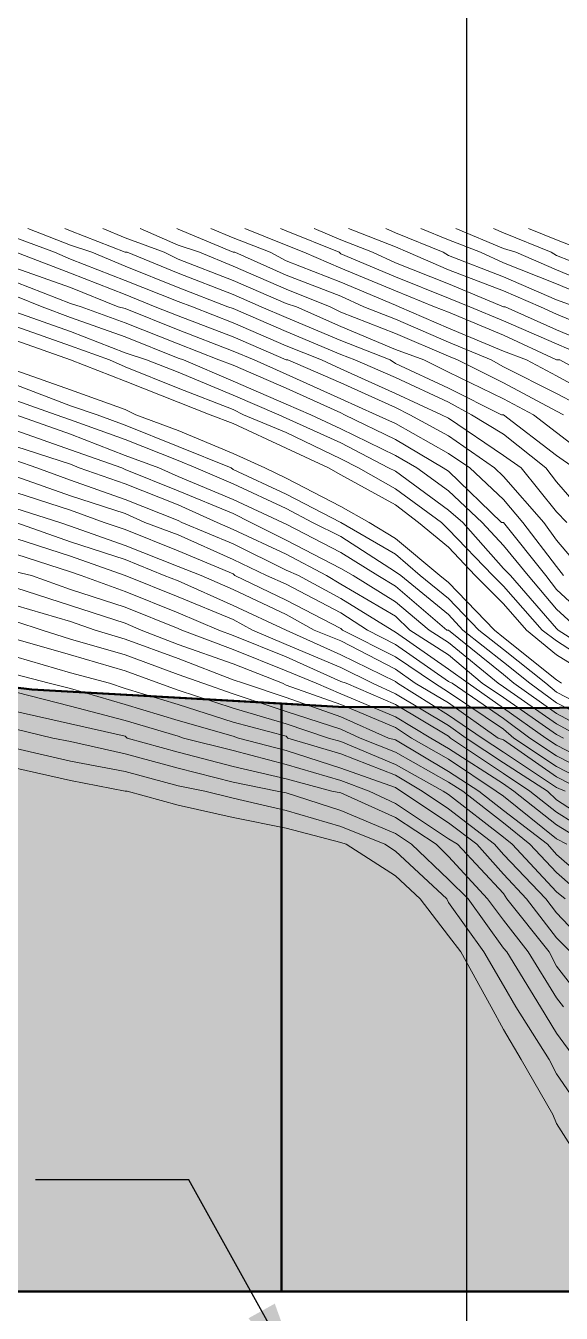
# Model space of a CAD drawing. Header units: metres. Extents: x 199095 to 216734, y 1644234 to 1657008.
# Drawn here: x 202018 to 202603, y 1654515 to 1655922 of the extents above; entities that cross this region are included whole.
import ezdxf

# ---------------------------------------------------------------- set-up
doc = ezdxf.new("R2010")
doc.units = ezdxf.units.M
for name, color, linetype in [('250 Ac', 10, 'Continuous'), ('BOUNDARY', 50, 'Continuous'), ('GRID', 7, 'Continuous')]:
    doc.layers.add(name, color=color, linetype=linetype)
doc.layers.add('CONTOURS', color=8, linetype='Continuous', lineweight=9)
doc.layers.add('Plot hatching', color=7, linetype='Continuous', true_color=0xffffdb)
doc.styles.get("Standard").update_dxf_attribs({"font": 'ARIALN.TTF'})
doc.dimstyles.get("Standard").update_dxf_attribs({"dimtxt": 0.18, "dimasz": 0.18, "dimexe": 0.18, "dimexo": 0.0625, "dimgap": 0.09, "dimtad": 0, "dimtih": 1, "dimtoh": 1, "dimdec": 4, "dimzin": 0, "dimdsep": 46, "dimtxsty": 'Standard', "dimcen": 0.09, "dimadec": 0, "dimazin": 0, "dimtfac": 1, "dimtdec": 4, "dimtofl": 0, "dimtmove": 0, "dimatfit": 3, "dimfxl": 1, "dimtolj": 1, "dimtzin": 0, "dimarcsym": 0})

msp = doc.modelspace()

# ---------------------------------------------------------------- hatches: boundary and pattern name
at = {"layer": 'Plot hatching', "linetype": 'ByBlock', "lineweight": 9}
h = msp.add_hatch(color=256, dxfattribs=at)
h.dxf.hatch_style = 1
h.paths.add_polyline_path([(203485, 1655323.2), (203565.3, 1655481.8), (203504.7, 1655509.7), (202995.1, 1655770.8), (202799.8, 1655182.4), (202727.2, 1655179.3), (202585.9, 1655176), (202360, 1655177.4), (202297.6, 1655180.9), (202297.6, 1654538.4), (202971.4, 1654538.4), (203116.7, 1654538.4), (203130.6, 1654562.7), (203156.3, 1654609.4), (203184.1, 1654660.4), (203169, 1654661.3), (203161, 1654661.7), (203152.7, 1654663.2), (203150.9, 1654669.1), (203148.1, 1654678.4), (203148, 1654690.4), (203151.8, 1654696.3), (203161.3, 1654700.3), (203176.8, 1654695.6), (203185, 1654690), (203193.9, 1654683.9), (203195.5, 1654683.3), (203200, 1654692.4), (203213.6, 1654718.3), (203230.8, 1654759.5)])
at = {"layer": 'Plot hatching', "linetype": 'ByBlock'}
h = msp.add_hatch(color=256, dxfattribs=at)
h.dxf.hatch_style = 1
h.paths.add_polyline_path([(202297.6, 1655180.9), (202024.8, 1655196.1), (201379, 1655275.2), (201303.9, 1655285.3), (201016.7, 1655294), (200863.1, 1655255.6), (200863.1, 1654538.4), (201497.3, 1654538.4), (202297.6, 1654538.4)])

# ---------------------------------------------------------------- linework, layer by layer
at = {"layer": '250 Ac', "linetype": 'ByBlock', "lineweight": 50, "flags": 128}
msp.add_lwpolyline([(202297.6, 1655180.9), (202024.8, 1655196.1), (201379, 1655275.2), (201303.9, 1655285.3), (201016.7, 1655294), (200863.1, 1655255.6), (200863.1, 1654538.4), (201497.3, 1654538.4), (202297.6, 1654538.4)], close=True, dxfattribs=at)
for points in [[(202727.2, 1655179.3), (202585.9, 1655176), (202360, 1655177.4), (202297.6, 1655180.9), (202297.6, 1654538.4), (202971.4, 1654538.4)], [(202971.4, 1654538.4), (202297.6, 1654538.4), (201497.3, 1654538.4)]]:
    msp.add_lwpolyline(points, dxfattribs=at)
at = {"layer": 'BOUNDARY', "linetype": 'ByBlock', "lineweight": 50, "flags": 128}
msp.add_lwpolyline([(203776.6, 1655684.3), (203717.7, 1655701.4), (203634.2, 1655725.3), (203511.3, 1655760.9), (203433.9, 1655781.3), (203339, 1655810), (203266.3, 1655832), (203199.5, 1655850.1), (203113.6, 1655873.8), (203036.9, 1655896.7), (202799.8, 1655182.4), (202727.2, 1655179.3), (202585.9, 1655176), (202360, 1655177.4), (202024.8, 1655196.1), (201379, 1655275.2), (201303.9, 1655285.3), (201016.7, 1655294)], dxfattribs=at)
at = {"layer": 'CONTOURS', "flags": 128}
for points in [[(202020.4, 1655700), (202067, 1655682), (202090.2, 1655674.2), (202126.9, 1655658.8), (202184.8, 1655635.6), (202238.9, 1655614.4), (202244.7, 1655612.5), (202302.6, 1655587.4), (202362.5, 1655562.2), (202378, 1655556.5), (202422.4, 1655537.1), (202480.3, 1655510.1), (202505.4, 1655496.6), (202540.2, 1655475.4), (202586.6, 1655438.6), (202598.2, 1655423.2), (202636.8, 1655378.8)], [(202060.7, 1655700), (202067, 1655697.4), (202126.9, 1655674.2), (202128.8, 1655674.2), (202184.8, 1655651.1), (202244.7, 1655627.9), (202275.6, 1655614.4), (202302.6, 1655602.8), (202362.5, 1655577.8), (202416.6, 1655556.5), (202422.4, 1655552.6), (202480.3, 1655525.5), (202538.3, 1655496.6), (202540.2, 1655496.6), (202598.2, 1655452.1), (202617.5, 1655438.6)], [(202102.4, 1655700), (202126.9, 1655689.8), (202169.4, 1655674.2), (202184.8, 1655666.5), (202244.7, 1655643.4), (202302.6, 1655618.2), (202314.2, 1655614.4), (202362.5, 1655593.1), (202422.4, 1655568), (202453.3, 1655556.5), (202480.3, 1655543), (202540.2, 1655514), (202573, 1655496.6), (202598.2, 1655477.2), (202648.4, 1655438.6)], [(202143.3, 1655700), (202184.8, 1655682), (202208, 1655674.2), (202244.7, 1655658.8), (202302.6, 1655633.8), (202350.9, 1655614.4), (202362.5, 1655608.6), (202422.4, 1655585.4), (202480.3, 1655560.4), (202490, 1655556.5), (202540.2, 1655531.4), (202598.2, 1655500.5), (202605.9, 1655496.6)], [(202183.2, 1655700), (202184.8, 1655699.4), (202244.7, 1655674.2), (202246.6, 1655674.2), (202302.6, 1655649.1), (202362.5, 1655626), (202387.6, 1655614.4), (202422.4, 1655600.9), (202480.3, 1655575.8), (202526.7, 1655556.5), (202540.2, 1655548.8), (202598.2, 1655519.8), (202642.6, 1655496.6)], [(202220.3, 1655700), (202244.7, 1655689.8), (202285.2, 1655674.2), (202302.6, 1655664.6), (202362.5, 1655641.4), (202422.4, 1655616.4), (202426.2, 1655614.4), (202480.3, 1655591.2), (202540.2, 1655566.1), (202565.3, 1655556.5), (202598.2, 1655539.1), (202658, 1655506.2)], [(202257.5, 1655700), (202302.6, 1655682), (202321.9, 1655674.2), (202362.5, 1655656.9), (202422.4, 1655631.8), (202464.9, 1655614.4), (202480.3, 1655608.6), (202540.2, 1655583.5), (202598.2, 1655556.5), (202602, 1655556.5), (202658, 1655525.5)], [(202296.6, 1655700), (202302.6, 1655697.4), (202360.6, 1655674.2), (202362.5, 1655672.4), (202422.4, 1655647.2), (202480.3, 1655624), (202503.5, 1655614.4), (202540.2, 1655599), (202598.2, 1655573.9), (202638.7, 1655556.5)], [(202333.3, 1655700), (202362.5, 1655687.8), (202397.3, 1655674.2), (202422.4, 1655662.6), (202480.3, 1655639.5), (202540.2, 1655614.4), (202542.1, 1655614.4), (202598.2, 1655589.2), (202658, 1655564.1)], [(202370.9, 1655700), (202422.4, 1655680), (202435.9, 1655674.2), (202480.3, 1655655), (202540.2, 1655631.8), (202580.8, 1655614.4), (202598.2, 1655606.6), (202658, 1655581.6)], [(202411.7, 1655700), (202422.4, 1655695.5), (202474.5, 1655674.2), (202480.3, 1655670.4), (202540.2, 1655647.2), (202598.2, 1655622.1), (202619.4, 1655614.4)], [(202449.8, 1655700), (202480.3, 1655687.8), (202515.1, 1655674.2), (202540.2, 1655662.6), (202598.2, 1655639.5), (202658, 1655614.4)], [(202488.1, 1655700), (202540.2, 1655678.1), (202553.7, 1655674.2), (202598.2, 1655655), (202658, 1655629.9)], [(202529.5, 1655700), (202540.2, 1655695.5), (202592.4, 1655674.2), (202598.2, 1655670.4), (202658, 1655647.2)], [(202567.6, 1655700), (202598.2, 1655687.8), (202632.9, 1655674.2)], [(202007.1, 1655689.8), (202049.6, 1655674.2), (202067, 1655666.5), (202126.9, 1655643.4), (202184.8, 1655620.2), (202200.3, 1655614.4), (202244.7, 1655597), (202302.6, 1655571.9), (202341.3, 1655556.5), (202362.5, 1655546.8), (202422.4, 1655519.8), (202472.6, 1655496.6), (202480.3, 1655492.8), (202540.2, 1655452.1), (202559.5, 1655438.6), (202598.2, 1655390.4), (202609.7, 1655378.8)], [(202007.1, 1655674.2), (202067, 1655651.1), (202126.9, 1655627.9), (202159.7, 1655614.4), (202184.8, 1655604.8), (202244.7, 1655581.6), (202302.6, 1655556.5), (202304.6, 1655556.5), (202362.5, 1655531.4), (202422.4, 1655504.4), (202437.8, 1655496.6), (202480.3, 1655473.4), (202530.5, 1655438.6), (202540.2, 1655429), (202584.6, 1655378.8), (202598.2, 1655359.5), (202631, 1655320.9)], [(202007.1, 1655656.9), (202067, 1655635.6), (202119.1, 1655614.4), (202126.9, 1655612.5), (202184.8, 1655589.2), (202244.7, 1655566.1), (202267.9, 1655556.5), (202302.6, 1655541), (202362.5, 1655514), (202401.1, 1655496.6), (202422.4, 1655486.9), (202480.3, 1655454.1), (202503.5, 1655438.6), (202540.2, 1655403.9), (202561.5, 1655378.8), (202598.2, 1655330.5), (202605.9, 1655320.9)], [(202007.1, 1655641.4), (202067, 1655618.2), (202078.6, 1655614.4), (202126.9, 1655597), (202184.8, 1655573.9), (202229.2, 1655556.5), (202244.7, 1655550.6), (202302.6, 1655525.5), (202362.5, 1655498.5), (202366.4, 1655496.6), (202422.4, 1655469.5), (202474.5, 1655438.6), (202480.3, 1655434.8), (202538.3, 1655378.8), (202540.2, 1655378.8), (202586.6, 1655320.9), (202598.2, 1655305.4), (202646.4, 1655261)], [(202007.1, 1655626), (202036.1, 1655614.4), (202067, 1655602.8), (202126.9, 1655581.6), (202184.8, 1655558.4), (202190.6, 1655556.5), (202244.7, 1655533.2), (202302.6, 1655508.1), (202329.7, 1655496.6), (202362.5, 1655481.1), (202422.4, 1655452.1), (202445.6, 1655438.6), (202480.3, 1655413.5), (202517, 1655378.8), (202540.2, 1655353.6), (202567.2, 1655320.9), (202598.2, 1655284.1), (202623.3, 1655261)], [(202007.1, 1655608.6), (202067, 1655587.4), (202126.9, 1655564.1), (202150, 1655556.5), (202184.8, 1655543), (202244.7, 1655517.9), (202294.9, 1655496.6), (202302.6, 1655492.8), (202362.5, 1655465.8), (202414.7, 1655438.6), (202422.4, 1655434.8), (202480.3, 1655392.2), (202495.8, 1655378.8), (202540.2, 1655328.6), (202547.9, 1655320.9), (202598.2, 1655262.9), (202600.1, 1655261), (202658, 1655224.2)], [(202007.1, 1655593.1), (202067, 1655571.9), (202109.5, 1655556.5), (202126.9, 1655548.8), (202184.8, 1655525.5), (202244.7, 1655502.4), (202256.3, 1655496.6), (202302.6, 1655477.2), (202362.5, 1655448.2), (202381.8, 1655438.6), (202422.4, 1655415.5), (202472.6, 1655378.8), (202480.3, 1655371.1), (202528.6, 1655320.9), (202540.2, 1655309.2), (202582.7, 1655261), (202598.2, 1655249.4), (202658, 1655210.8)], [(202007.1, 1655577.8), (202067, 1655556.5), (202067, 1655556.5), (202126.9, 1655533.2), (202184.8, 1655510.1), (202219.6, 1655496.6), (202244.7, 1655486.9), (202302.6, 1655459.9), (202349, 1655438.6), (202362.5, 1655430.9), (202422.4, 1655398.1), (202447.5, 1655378.8), (202480.3, 1655351.8), (202509.3, 1655320.9), (202540.2, 1655290), (202565.3, 1655261), (202598.2, 1655234), (202648.4, 1655203)], [(202007.1, 1655544.9), (202067, 1655523.6), (202126.9, 1655502.4), (202138.5, 1655496.6), (202184.8, 1655479.2), (202244.7, 1655454.1), (202279.5, 1655438.6), (202302.6, 1655427.1), (202362.5, 1655396.1), (202393.4, 1655378.8), (202422.4, 1655361.4), (202470.7, 1655320.9), (202480.3, 1655313.1), (202530.5, 1655261), (202540.2, 1655253.2), (202598.2, 1655206.9), (202603.9, 1655203)], [(202007.1, 1655529.4), (202067, 1655506.2), (202096, 1655496.6), (202126.9, 1655485), (202184.8, 1655461.9), (202242.8, 1655438.6), (202244.7, 1655436.8), (202302.6, 1655409.6), (202362.5, 1655378.8), (202362.5, 1655378.8), (202422.4, 1655344), (202449.4, 1655320.9), (202480.3, 1655295.8), (202513.2, 1655261), (202540.2, 1655239.8), (202586.6, 1655203), (202598.2, 1655193.4), (202658, 1655162.5)], [(202007.1, 1655512), (202051.5, 1655496.6), (202067, 1655490.8), (202126.9, 1655469.5), (202184.8, 1655446.4), (202204.1, 1655438.6), (202244.7, 1655421.2), (202302.6, 1655394.2), (202331.6, 1655378.8), (202362.5, 1655363.4), (202422.4, 1655324.8), (202428.2, 1655320.9), (202480.3, 1655278.4), (202495.8, 1655261), (202540.2, 1655226.2), (202569.2, 1655203), (202598.2, 1655181.8), (202658, 1655150.9)], [(202007.1, 1655496.6), (202067, 1655475.4), (202126.9, 1655452.1), (202163.6, 1655438.6), (202184.8, 1655429), (202244.7, 1655403.9), (202298.8, 1655378.8), (202302.6, 1655376.9), (202362.5, 1655346), (202403.1, 1655320.9), (202422.4, 1655309.2), (202478.4, 1655261), (202480.3, 1655261), (202540.2, 1655212.8), (202551.8, 1655203), (202598.2, 1655170.2), (202648.4, 1655143.1)], [(202007.1, 1655479.2), (202067, 1655458), (202123, 1655438.6), (202126.9, 1655436.8), (202184.8, 1655413.5), (202244.7, 1655388.5), (202264, 1655378.8), (202302.6, 1655359.5), (202362.5, 1655328.6), (202376, 1655320.9), (202422.4, 1655291.9), (202459.1, 1655261), (202480.3, 1655247.5), (202534.4, 1655203), (202540.2, 1655199.1), (202598.2, 1655158.6), (202627.1, 1655143.1)], [(202007.1, 1655461.9), (202067, 1655442.5), (202076.6, 1655438.6), (202126.9, 1655421.2), (202184.8, 1655398.1), (202227.3, 1655378.8), (202244.7, 1655371.1), (202302.6, 1655344), (202347, 1655320.9), (202362.5, 1655311.2), (202422.4, 1655276.4), (202437.8, 1655261), (202480.3, 1655234), (202517, 1655203), (202540.2, 1655187.6), (202598.2, 1655147), (202605.9, 1655143.1)], [(202007.1, 1655446.4), (202030.3, 1655438.6), (202067, 1655425.1), (202126.9, 1655403.9), (202184.8, 1655380.8), (202188.7, 1655378.8), (202244.7, 1655355.6), (202302.6, 1655326.6), (202316.2, 1655320.9), (202362.5, 1655295.8), (202418.5, 1655261), (202422.4, 1655259), (202480.3, 1655218.5), (202501.6, 1655203), (202540.2, 1655176), (202586.6, 1655143.1), (202598.2, 1655135.5), (202658, 1655104.5)], [(202007.1, 1655429), (202067, 1655407.8), (202126.9, 1655388.5), (202148.1, 1655378.8), (202184.8, 1655365.2), (202244.7, 1655338.2), (202281.4, 1655320.9), (202302.6, 1655311.2), (202362.5, 1655280.2), (202391.5, 1655261), (202422.4, 1655245.5), (202480.3, 1655205), (202484.2, 1655203), (202540.2, 1655164.4), (202569.2, 1655143.1), (202598.2, 1655123.9), (202658, 1655093)], [(202007.1, 1655411.6), (202067, 1655392.2), (202103.7, 1655378.8), (202126.9, 1655371.1), (202184.8, 1655347.9), (202244.7, 1655322.8), (202246.6, 1655320.9), (202302.6, 1655293.9), (202362.5, 1655262.9), (202364.4, 1655261), (202422.4, 1655232), (202464.9, 1655203), (202480.3, 1655193.4), (202540.2, 1655152.9), (202551.8, 1655143.1), (202598.2, 1655112.2), (202650.3, 1655085.2)], [(202007.1, 1655394.2), (202055.4, 1655378.8), (202067, 1655374.9), (202126.9, 1655353.6), (202184.8, 1655330.5), (202209.9, 1655320.9), (202244.7, 1655305.4), (202302.6, 1655278.4), (202333.5, 1655261), (202362.5, 1655249.4), (202422.4, 1655218.5), (202443.6, 1655203), (202480.3, 1655181.8), (202534.4, 1655143.1), (202540.2, 1655141.2), (202598.2, 1655100.8), (202629, 1655085.2)], [(202007.1, 1655378.8), (202067, 1655357.5), (202126.9, 1655338.2), (202169.4, 1655320.9), (202184.8, 1655315), (202244.7, 1655288), (202302.6, 1655261), (202302.6, 1655261), (202362.5, 1655234), (202422.4, 1655205), (202424.3, 1655203), (202480.3, 1655168.2), (202517, 1655143.1), (202540.2, 1655127.8), (202598.2, 1655089.1), (202607.8, 1655085.2)], [(202007.1, 1655361.4), (202067, 1655342.1), (202126.9, 1655320.9), (202126.9, 1655320.9), (202184.8, 1655297.6), (202244.7, 1655272.6), (202265.9, 1655261), (202302.6, 1655245.5), (202362.5, 1655220.4), (202397.3, 1655203), (202422.4, 1655191.5), (202480.3, 1655156.8), (202499.6, 1655143.1), (202540.2, 1655116.1), (202588.5, 1655085.2), (202598.2, 1655075.6), (202658, 1655037)], [(202007.1, 1655344), (202067, 1655324.8), (202078.6, 1655320.9), (202126.9, 1655303.5), (202184.8, 1655280.2), (202229.2, 1655261), (202244.7, 1655255.2), (202302.6, 1655232), (202362.5, 1655205), (202368.3, 1655203), (202422.4, 1655179.9), (202480.3, 1655145.1), (202482.3, 1655143.1), (202540.2, 1655104.5), (202569.2, 1655085.2), (202598.2, 1655062.1), (202654.2, 1655027.2)], [(202007.1, 1655324.8), (202024.5, 1655320.9), (202067, 1655305.4), (202126.9, 1655286.1), (202184.8, 1655262.9), (202188.7, 1655261), (202244.7, 1655239.8), (202302.6, 1655216.6), (202335.5, 1655203), (202362.5, 1655191.5), (202422.4, 1655166.4), (202461, 1655143.1), (202480.3, 1655131.6), (202540.2, 1655093), (202551.8, 1655085.2), (202598.2, 1655048.5), (202632.9, 1655027.2)], [(202007.1, 1655307.4), (202067, 1655288), (202126.9, 1655268.8), (202144.2, 1655261), (202184.8, 1655245.5), (202244.7, 1655224.2), (202298.8, 1655203), (202302.6, 1655201.1), (202362.5, 1655179.9), (202422.4, 1655154.8), (202439.8, 1655143.1), (202480.3, 1655120), (202532.5, 1655085.2), (202540.2, 1655079.5), (202598.2, 1655033.1), (202609.7, 1655027.2)], [(202007.1, 1655288), (202067, 1655270.6), (202094, 1655261), (202126.9, 1655251.4), (202184.8, 1655230.1), (202244.7, 1655206.9), (202256.3, 1655203), (202302.6, 1655187.6), (202362.5, 1655166.4), (202414.7, 1655143.1), (202422.4, 1655141.2), (202480.3, 1655106.5), (202513.2, 1655085.2), (202540.2, 1655064), (202588.5, 1655027.2), (202598.2, 1655015.8), (202654.2, 1654967.5)], [(202007.1, 1655270.6), (202036.1, 1655261), (202067, 1655251.4), (202126.9, 1655234), (202184.8, 1655212.8), (202211.8, 1655203), (202244.7, 1655191.5), (202302.6, 1655172.1), (202362.5, 1655152.9), (202383.8, 1655143.1), (202422.4, 1655127.8), (202480.3, 1655094.9), (202495.8, 1655085.2), (202540.2, 1655050.5), (202569.2, 1655027.2), (202598.2, 1654996.4), (202631, 1654967.5)], [(202007.1, 1655251.4), (202067, 1655234), (202126.9, 1655216.6), (202163.6, 1655203), (202184.8, 1655195.4), (202244.7, 1655176), (202302.6, 1655158.6), (202349, 1655143.1), (202362.5, 1655139.4), (202422.4, 1655114.2), (202474.5, 1655085.2), (202480.3, 1655081.4), (202540.2, 1655035), (202549.9, 1655027.2), (202598.2, 1654975.1), (202607.8, 1654967.5)], [(202007.1, 1655232), (202067, 1655214.6), (202109.5, 1655203), (202126.9, 1655197.2), (202184.8, 1655179.9), (202244.7, 1655160.6), (202302.6, 1655145.1), (202304.6, 1655143.1), (202362.5, 1655125.8), (202422.4, 1655102.6), (202451.4, 1655085.2), (202480.3, 1655065.9), (202530.5, 1655027.2), (202540.2, 1655015.8), (202586.6, 1654967.5), (202598.2, 1654952), (202638.7, 1654909.5)], [(202007.1, 1655212.8), (202043.8, 1655203), (202067, 1655197.2), (202126.9, 1655179.9), (202184.8, 1655162.5), (202244.7, 1655145.1), (202250.5, 1655143.1), (202302.6, 1655129.6), (202362.5, 1655110.4), (202422.4, 1655089.1), (202428.2, 1655085.2), (202480.3, 1655050.5), (202511.2, 1655027.2), (202540.2, 1654994.5), (202565.3, 1654967.5), (202598.2, 1654925), (202613.6, 1654909.5)], [(202007.1, 1655193.4), (202067, 1655178), (202126.9, 1655162.5), (202184.8, 1655145.1), (202190.6, 1655143.1), (202244.7, 1655129.6), (202302.6, 1655114.2), (202362.5, 1655096.9), (202393.4, 1655085.2), (202422.4, 1655071.8), (202480.3, 1655033.1), (202490, 1655027.2), (202540.2, 1654973.2), (202544.1, 1654967.5), (202590.4, 1654909.5), (202598.2, 1654894), (202632.9, 1654849.6)], [(202007.1, 1655172.1), (202067, 1655158.6), (202126.9, 1655145.1), (202128.8, 1655143.1), (202184.8, 1655127.8), (202244.7, 1655112.2), (202302.6, 1655098.8), (202352.8, 1655085.2), (202362.5, 1655083.4), (202422.4, 1655056.2), (202466.8, 1655027.2), (202480.3, 1655013.8), (202522.8, 1654967.5), (202540.2, 1654944.2), (202567.2, 1654909.5), (202598.2, 1654859.2), (202605.9, 1654849.6)], [(202007.1, 1655152.9), (202047.7, 1655143.1), (202067, 1655139.4), (202126.9, 1655125.8), (202184.8, 1655110.4), (202244.7, 1655094.9), (202293, 1655085.2), (202302.6, 1655083.4), (202362.5, 1655064), (202422.4, 1655038.9), (202439.8, 1655027.2), (202480.3, 1654988.6), (202501.6, 1654967.5), (202540.2, 1654913.4), (202544.1, 1654909.5), (202580.8, 1654849.6), (202598.2, 1654820.6), (202619.4, 1654791.8)], [(202007.1, 1655131.6), (202067, 1655118.1), (202126.9, 1655106.5), (202184.8, 1655091), (202213.8, 1655085.2), (202244.7, 1655077.5), (202302.6, 1655064), (202362.5, 1655046.6), (202410.8, 1655027.2), (202422.4, 1655019.6), (202478.4, 1654967.5), (202480.3, 1654963.6), (202519, 1654909.5), (202540.2, 1654872.9), (202553.7, 1654849.6), (202590.4, 1654791.8), (202598.2, 1654776.2), (202629, 1654731.9), (202658, 1654689.4), (202669.6, 1654673.9), (202716, 1654614), (202717.9, 1654612.1), (202756.5, 1654556.1), (202743, 1654498.1)], [(202007.1, 1655110.4), (202067, 1655096.9), (202126.9, 1655085.2), (202128.8, 1655085.2), (202184.8, 1655069.8), (202244.7, 1655056.2), (202302.6, 1655044.8), (202362.5, 1655029.2), (202368.3, 1655027.2), (202422.4, 1654992.5), (202449.4, 1654967.5), (202480.3, 1654926.9), (202493.8, 1654909.5), (202526.7, 1654849.6), (202540.2, 1654824.5), (202559.5, 1654791.8), (202594.3, 1654731.9), (202598.2, 1654722.1), (202629, 1654673.9), (202658, 1654619.9), (202661.9, 1654614), (202687, 1654556.1), (202669.6, 1654498.1)]]:
    msp.add_lwpolyline(points, dxfattribs=at)
at = {"layer": 'GRID'}
msp.add_line((202500, 1656500), (202500, 1646828), dxfattribs=at)

# ---------------------------------------------------------------- leaders
msp.add_leader([(202324.6, 1654429.7), (202196.3, 1654660.2), (202028.9, 1654660.2)], dimstyle='Standard', override={"dimasz": 100})

doc.saveas('drawing.dxf')
